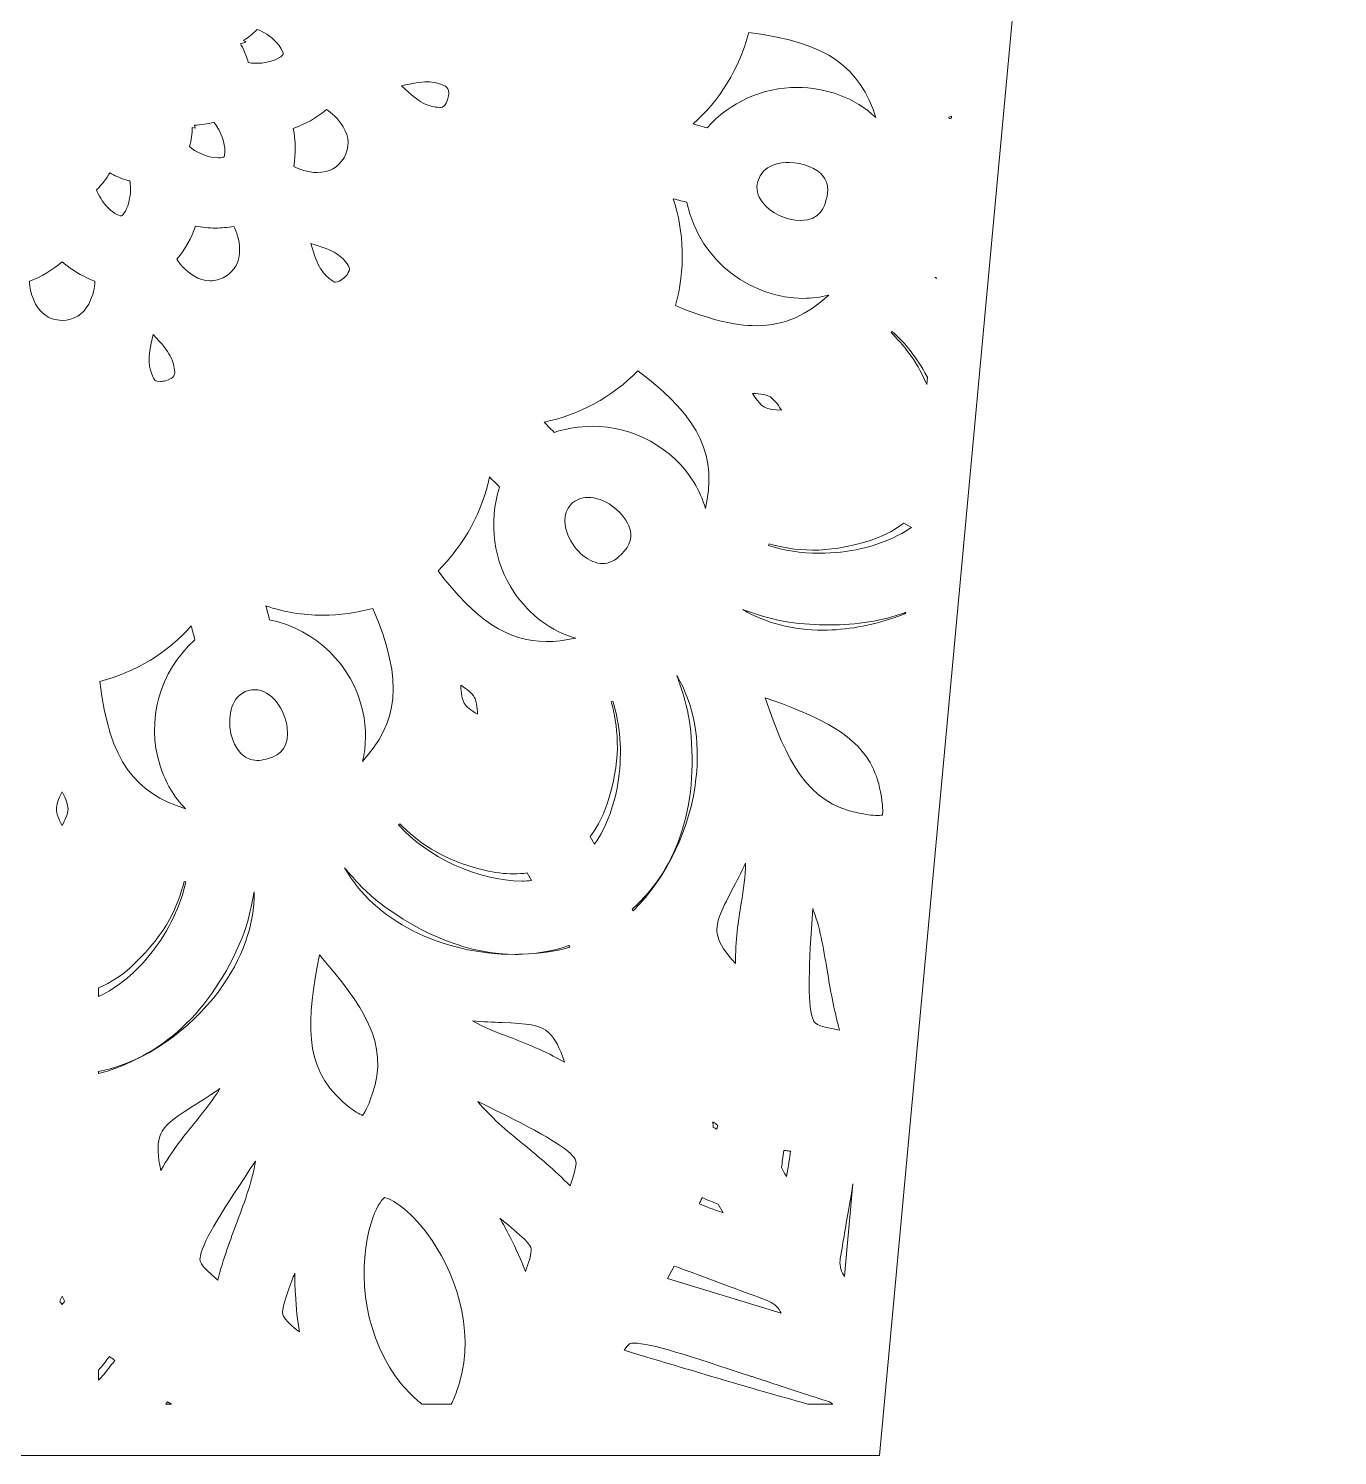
# Model space of a CAD drawing. Extents: x 80 to 1066, y -1043 to 43.
# Drawn here: x 415.5 to 577.1, y -1043.4 to -867.3 of the extents above; entities that cross this region are included whole.
import ezdxf

# ---------------------------------------------------------------- set-up
doc = ezdxf.new("R2010")
doc.units = 0
doc.header["$MEASUREMENT"] = 0
doc.layers.add('Layer 1', color=7, linetype='Continuous', lineweight=0)

msp = doc.modelspace()

# ---------------------------------------------------------------- linework, layer by layer
at = {"layer": 'Layer 1'}
for points, knots in [([(548.77, -656.51), (548.77, -656.51), (548.54, -655.1), (548.54, -655.1), (548.54, -655.1), (547.69, -650.12), (547.69, -650.12), (547.69, -650.12), (547.56, -649.4), (547.56, -649.4), (547.56, -649.4), (546.15, -641.16), (546.15, -641.16), (546.15, -641.16), (546.1, -640.87), (546.1, -640.87), (546.1, -640.87), (545.5, -637.37), (545.5, -637.37), (545.5, -637.37), (545.23, -635.8), (545.23, -635.8), (545.23, -635.8), (545.23, -635.79), (545.23, -635.79), (545.23, -635.79), (544.96, -634.22), (544.96, -634.22), (544.96, -634.22), (542.2, -618.14), (542.2, -618.14), (542.2, -618.14), (453.1, -618.14), (453.1, -618.14), (453.1, -618.14), (452.78, -617.95), (452.78, -617.95), (444.36, -613.13), (442.39, -606.67), (441.93, -604.06), (441.89, -603.67), (441.84, -603.28), (441.79, -602.83), (441.65, -601.83), (441.51, -600.68), (441.62, -599.76), (442.11, -596.25), (443.18, -592.81), (444.9, -589.22), (445.65, -587.62), (446.42, -586.02), (447.19, -584.43), (447.19, -584.43), (447.24, -584.33), (447.24, -584.33), (448.04, -582.66), (448.84, -581.01), (449.63, -579.34), (456.66, -564.39), (457.04, -550.01), (450.76, -536.56), (446.96, -528.46), (440.82, -522.58), (432.51, -519.08), (432.51, -519.08), (427.37, -516.91), (427.37, -516.91), (427.37, -516.91), (427.44, -522.49), (427.44, -522.49), (427.47, -524.84), (428.82, -526.07), (429.39, -526.6), (429.39, -526.6), (429.46, -526.66), (429.46, -526.66), (438.87, -537.5), (441.43, -549.68), (437.3, -563.88), (436.2, -567.68), (434.45, -571.42), (432.76, -575.05), (431.76, -577.18), (430.74, -579.38), (429.82, -581.63), (427.13, -588.19), (424.44, -596.95), (427.48, -606.64), (428.92, -611.25), (431.14, -615.09), (434.12, -618.14), (434.12, -618.14), (405.94, -618.14), (405.94, -618.14), (405.94, -618.14), (402.41, -615.92), (402.41, -615.92), (402.02, -615.49), (401.46, -614.96), (400.67, -614.55), (394.28, -608.33), (392.91, -601.37), (396.35, -592.66), (397.04, -590.92), (397.69, -589.41), (398.34, -588.07), (398.97, -586.71), (399.63, -585.37), (400.31, -584.01), (402.39, -579.79), (404.54, -575.43), (405.9, -570.66), (410.45, -554.54), (407.94, -540.38), (398.44, -528.58), (394.89, -524.17), (390.52, -521.08), (384.65, -518.84), (384.65, -518.84), (383.32, -518.33), (383.32, -518.33), (383.32, -518.33), (379.67, -523.6), (379.67, -523.6), (379.67, -523.6), (380.61, -524.67), (380.61, -524.67), (383.4, -527.83), (385.6, -530.55), (387.29, -533.56), (393.46, -544.44), (393.69, -556.33), (388.02, -569.89), (387.22, -571.78), (386.33, -573.71), (385.46, -575.59), (383.26, -580.37), (380.97, -585.32), (379.77, -590.81), (377.5, -601.22), (380.27, -611.2), (387.08, -618.14), (387.08, -618.14), (290.98, -618.14), (290.98, -618.14), (290.98, -618.14), (287.95, -634.21), (287.95, -634.21), (287.95, -634.21), (287.66, -635.78), (287.66, -635.78), (287.66, -635.78), (287.65, -635.8), (287.65, -635.8), (287.65, -635.8), (287.36, -637.37), (287.36, -637.37), (287.36, -637.37), (286.6, -641.41), (286.6, -641.41), (286.6, -641.41), (286.44, -642.25), (286.44, -642.25), (286.44, -642.25), (286.3, -642.98), (286.3, -642.98), (286.3, -642.98), (286.27, -643.12), (286.27, -643.12), (286.27, -643.12), (285.13, -649.2), (285.13, -649.2), (285.13, -649.2), (284.84, -650.77), (284.84, -650.77), (284.84, -650.77), (284.16, -654.36), (284.16, -654.36), (284.16, -654.36), (283.86, -655.93), (283.86, -655.93), (283.86, -655.93), (283.86, -655.94), (283.86, -655.94), (283.86, -655.94), (283.75, -656.51), (283.75, -656.51), (283.75, -656.51), (256, -656.51), (256, -656.51), (256, -656.51), (256, -716.07), (256, -716.07), (256, -716.07), (281.21, -716.07), (281.21, -716.07), (281.21, -716.07), (293.79, -855.22), (293.79, -855.22), (293.79, -855.22), (299.97, -923.65), (299.97, -923.65), (299.97, -923.65), (310.8, -1043.44), (310.8, -1043.44), (310.8, -1043.44), (520.54, -1043.44), (520.54, -1043.44), (520.54, -1043.44), (531.59, -923.65), (531.59, -923.65), (531.59, -923.65), (531.6, -923.65), (531.6, -923.65), (531.6, -923.65), (540.78, -824.4), (540.78, -824.4), (540.78, -824.4), (542.88, -801.6), (542.88, -801.6), (542.88, -801.6), (550.77, -716.07), (550.77, -716.07), (550.77, -716.07), (577.08, -716.07), (577.08, -716.07), (577.08, -716.07), (577.08, -656.51), (577.08, -656.51), (577.08, -656.51), (548.77, -656.51), (548.77, -656.51)], [0, 0, 0, 0, 1, 1, 1, 2, 2, 2, 3, 3, 3, 4, 4, 4, 5, 5, 5, 6, 6, 6, 7, 7, 7, 8, 8, 8, 9, 9, 9, 10, 10, 10, 11, 11, 11, 12, 12, 12, 13, 13, 13, 14, 14, 14, 15, 15, 15, 16, 16, 16, 17, 17, 17, 18, 18, 18, 19, 19, 19, 20, 20, 20, 21, 21, 21, 22, 22, 22, 23, 23, 23, 24, 24, 24, 25, 25, 25, 26, 26, 26, 27, 27, 27, 28, 28, 28, 29, 29, 29, 30, 30, 30, 31, 31, 31, 32, 32, 32, 33, 33, 33, 34, 34, 34, 35, 35, 35, 36, 36, 36, 37, 37, 37, 38, 38, 38, 39, 39, 39, 40, 40, 40, 41, 41, 41, 42, 42, 42, 43, 43, 43, 44, 44, 44, 45, 45, 45, 46, 46, 46, 47, 47, 47, 48, 48, 48, 49, 49, 49, 50, 50, 50, 51, 51, 51, 52, 52, 52, 53, 53, 53, 54, 54, 54, 55, 55, 55, 56, 56, 56, 57, 57, 57, 58, 58, 58, 59, 59, 59, 60, 60, 60, 61, 61, 61, 62, 62, 62, 63, 63, 63, 64, 64, 64, 65, 65, 65, 66, 66, 66, 67, 67, 67, 68, 68, 68, 69, 69, 69, 70, 70, 70, 71, 71, 71, 72, 72, 72, 73, 73, 73, 74, 74, 74, 75, 75, 75, 76, 76, 76, 77, 77, 77, 77]), ([(442.03, -868.71), (442.6, -868.36), (443.16, -867.92), (443.69, -867.36), (443.79, -867.39), (443.9, -867.43), (444, -867.47), (444.75, -867.79), (445.73, -868.46), (446.4, -869.35), (446.83, -869.92), (446.92, -870.31), (446.91, -870.41), (446.91, -870.41), (446.91, -870.44), (446.91, -870.44), (446.77, -870.74), (445.53, -871.55), (443.56, -871.55), (443.15, -871.55), (442.83, -871.51), (442.59, -871.46), (442.44, -870.82), (442.22, -870.25), (441.96, -869.72), (441.87, -869.52), (441.76, -869.33), (441.66, -869.16), (441.66, -869.16), (442.29, -868.95), (442.29, -868.95), (442.29, -868.95), (442.03, -868.71), (442.03, -868.71)], [0, 0, 0, 0, 1, 1, 1, 2, 2, 2, 3, 3, 3, 4, 4, 4, 5, 5, 5, 6, 6, 6, 7, 7, 7, 8, 8, 8, 9, 9, 9, 10, 10, 10, 11, 11, 11, 11]), ([(510.38, -874.53), (506.11, -874.53), (502.1, -876.33), (499.24, -879.51), (498.8, -879.4), (498.22, -879.24), (497.53, -879.03), (500.75, -876.25), (503.26, -872.15), (504.39, -867.75), (514.35, -868.97), (518.11, -872.16), (520.09, -878.26), (517.53, -875.79), (513.91, -874.53), (510.38, -874.53)], [0, 0, 0, 0, 1, 1, 1, 2, 2, 2, 3, 3, 3, 4, 4, 4, 5, 5, 5, 5]), ([(467.26, -875.88), (467.26, -875.92), (466.95, -877.02), (466.33, -877.02), (466.3, -877.02), (466.27, -877.02), (466.25, -877.01), (464.72, -876.87), (463.87, -876.56), (461.54, -874.34), (462.89, -874.02), (463.93, -873.84), (464.73, -873.84), (465.48, -873.84), (466.1, -873.99), (466.95, -874.39), (467.54, -874.66), (467.34, -875.6), (467.26, -875.88)], [0, 0, 0, 0, 1, 1, 1, 2, 2, 2, 3, 3, 3, 4, 4, 4, 5, 5, 5, 6, 6, 6, 6]), ([(448.15, -879.58), (449.61, -879.09), (450.99, -878.32), (452.27, -877.27), (452.86, -877.65), (453.71, -878.35), (454.32, -879.39), (455.1, -880.69), (455.13, -881.91), (454.43, -883.21), (453.66, -884.44), (452.61, -885.03), (451.13, -885.03), (449.89, -885.03), (448.84, -884.63), (448.21, -884.3), (448.48, -882.68), (448.46, -881.09), (448.15, -879.58)], [0, 0, 0, 0, 1, 1, 1, 2, 2, 2, 3, 3, 3, 4, 4, 4, 5, 5, 5, 6, 6, 6, 6]), ([(435.69, -879.48), (435.69, -879.48), (436.05, -879.56), (436.05, -879.56), (436.05, -879.56), (435.96, -879.18), (435.96, -879.18), (436.79, -879.16), (437.58, -879.05), (438.34, -878.83), (438.65, -879.19), (439.08, -879.81), (439.4, -880.68), (439.87, -882.03), (439.72, -882.89), (439.61, -883.08), (439.61, -883.08), (439.59, -883.1), (439.59, -883.1), (439.55, -883.13), (439.33, -883.22), (438.91, -883.22), (437.46, -883.22), (436, -882.41), (435.34, -881.84), (435.58, -881), (435.67, -880.21), (435.69, -879.48)], [0, 0, 0, 0, 1, 1, 1, 2, 2, 2, 3, 3, 3, 4, 4, 4, 5, 5, 5, 6, 6, 6, 7, 7, 7, 8, 8, 8, 9, 9, 9, 9]), ([(529.41, -878.32), (529.39, -878.32), (529.35, -878.33), (529.32, -878.34), (529.26, -878.35), (529.2, -878.37), (529.14, -878.37), (529.14, -878.37), (529.1, -878.18), (529.1, -878.18), (529.18, -878.16), (529.26, -878.14), (529.34, -878.12), (529.37, -878.11), (529.41, -878.1), (529.44, -878.09), (529.44, -878.09), (529.41, -878.32), (529.41, -878.32)], [0, 0, 0, 0, 1, 1, 1, 2, 2, 2, 3, 3, 3, 4, 4, 4, 5, 5, 5, 6, 6, 6, 6]), ([(505.5, -886.13), (506.07, -884.02), (508.41, -883.79), (509.38, -883.79), (511.12, -883.79), (512.82, -884.49), (513.62, -885.55), (514.17, -886.28), (514.29, -887.2), (513.96, -888.36), (513.96, -888.36), (513.93, -888.43), (513.93, -888.43), (513.78, -889.06), (513.31, -890.96), (510.77, -890.96), (509.03, -890.96), (507.1, -890.04), (506.08, -888.71), (505.46, -887.9), (505.27, -887.03), (505.5, -886.13)], [0, 0, 0, 0, 1, 1, 1, 2, 2, 2, 3, 3, 3, 4, 4, 4, 5, 5, 5, 6, 6, 6, 7, 7, 7, 7]), ([(425.5, -885.06), (426.08, -885.39), (426.74, -885.71), (427.5, -885.95), (427.66, -885.99), (427.81, -886.03), (427.98, -886.08), (428.07, -886.55), (428.13, -887.3), (427.96, -888.22), (427.71, -889.62), (427.14, -890.29), (426.95, -890.39), (426.95, -890.39), (426.92, -890.4), (426.92, -890.4), (426.6, -890.4), (425.79, -889.97), (425.03, -889.1), (424.82, -888.87), (424.62, -888.6), (424.43, -888.3), (424.14, -887.85), (423.97, -887.46), (423.88, -887.17), (424.59, -886.49), (425.12, -885.76), (425.5, -885.06)], [0, 0, 0, 0, 1, 1, 1, 2, 2, 2, 3, 3, 3, 4, 4, 4, 5, 5, 5, 6, 6, 6, 7, 7, 7, 8, 8, 8, 9, 9, 9, 9]), ([(505.35, -903.95), (502.59, -903.95), (499.31, -903.14), (495.36, -901.47), (496.58, -897.09), (496.44, -892.29), (495.06, -888.28), (495.73, -888.44), (496.33, -888.6), (496.77, -888.72), (498.39, -896.43), (505.22, -900.57), (511.09, -900.57), (512.2, -900.57), (513.26, -900.44), (514.27, -900.17), (511.63, -902.57), (508.91, -903.95), (505.35, -903.95)], [0, 0, 0, 0, 1, 1, 1, 2, 2, 2, 3, 3, 3, 4, 4, 4, 5, 5, 5, 6, 6, 6, 6]), ([(437.91, -898.41), (436.44, -898.41), (435.23, -897.41), (434.64, -896.82), (434.26, -896.43), (433.98, -896.05), (433.79, -895.75), (434.83, -894.47), (435.6, -893.1), (436.09, -891.64), (436.89, -891.8), (437.72, -891.89), (438.55, -891.89), (439.29, -891.89), (440.04, -891.83), (440.82, -891.69), (441.14, -892.31), (441.52, -893.33), (441.54, -894.52), (441.57, -896.05), (440.99, -897.13), (439.72, -897.92), (439.11, -898.24), (438.5, -898.41), (437.91, -898.41)], [0, 0, 0, 0, 1, 1, 1, 2, 2, 2, 3, 3, 3, 4, 4, 4, 5, 5, 5, 6, 6, 6, 7, 7, 7, 8, 8, 8, 8]), ([(454.97, -896.54), (455.35, -897.07), (454.7, -897.78), (454.5, -897.98), (454.06, -898.43), (453.63, -898.58), (453.39, -898.58), (453.32, -898.58), (453.21, -898.57), (453.05, -898.46), (451.8, -897.57), (451.23, -896.88), (450.31, -893.8), (453.39, -894.71), (454.08, -895.28), (454.97, -896.54)], [0, 0, 0, 0, 1, 1, 1, 2, 2, 2, 3, 3, 3, 4, 4, 4, 5, 5, 5, 5]), ([(422.9, -901.27), (422.16, -902.6), (421.12, -903.25), (419.62, -903.3), (418.75, -903.28), (418.04, -903.04), (417.45, -902.58), (417.02, -902.26), (416.67, -901.82), (416.35, -901.27), (415.78, -900.22), (415.6, -899.15), (415.58, -898.46), (417.12, -897.87), (418.48, -897.07), (419.62, -896.05), (419.82, -896.22), (420.03, -896.39), (420.23, -896.54), (421.24, -897.33), (422.4, -897.97), (423.68, -898.46), (423.65, -899.16), (423.48, -900.22), (422.9, -901.27)], [0, 0, 0, 0, 1, 1, 1, 2, 2, 2, 3, 3, 3, 4, 4, 4, 5, 5, 5, 6, 6, 6, 7, 7, 7, 8, 8, 8, 8]), ([(527.58, -898.13), (527.55, -898.11), (527.52, -898.08), (527.49, -898.05), (527.46, -898.02), (527.41, -897.98), (527.38, -897.94), (527.41, -897.97), (527.46, -898), (527.5, -898.02), (527.53, -898.04), (527.56, -898.05), (527.59, -898.07), (527.59, -898.07), (527.58, -898.13), (527.58, -898.13)], [0, 0, 0, 0, 1, 1, 1, 2, 2, 2, 3, 3, 3, 4, 4, 4, 5, 5, 5, 5]), ([(433.53, -909.73), (433.59, -910.38), (432.67, -910.67), (432.4, -910.75), (432.17, -910.81), (431.95, -910.84), (431.75, -910.84), (431.09, -910.84), (430.97, -910.59), (430.9, -910.43), (430.26, -909.04), (430.11, -908.15), (430.86, -905.03), (433.07, -907.36), (433.38, -908.2), (433.53, -909.73)], [0, 0, 0, 0, 1, 1, 1, 2, 2, 2, 3, 3, 3, 4, 4, 4, 5, 5, 5, 5]), ([(526.38, -911.21), (526.35, -911.15), (526.33, -911.09), (526.3, -911.03), (525.03, -908.12), (523.43, -906.28), (521.97, -904.8), (521.97, -904.8), (522.11, -904.66), (522.11, -904.66), (522.88, -905.34), (523.64, -906.16), (524.35, -907.06), (525.1, -908.03), (525.79, -909.08), (526.38, -910.17), (526.38, -910.17), (526.46, -910.32), (526.46, -910.32), (526.46, -910.32), (526.38, -911.21), (526.38, -911.21)], [0, 0, 0, 0, 1, 1, 1, 2, 2, 2, 3, 3, 3, 4, 4, 4, 5, 5, 5, 6, 6, 6, 7, 7, 7, 7]), ([(479.13, -915.84), (483.32, -915.04), (487.55, -912.75), (490.72, -909.52), (498.77, -915.57), (500.41, -920.23), (499.04, -926.54), (498.73, -925.42), (498.26, -924.32), (497.61, -923.28), (494.98, -919.01), (490.17, -916.37), (485.05, -916.37), (483.48, -916.37), (481.91, -916.62), (480.38, -917.12), (480.04, -916.79), (479.61, -916.35), (479.13, -915.84)], [0, 0, 0, 0, 1, 1, 1, 2, 2, 2, 3, 3, 3, 4, 4, 4, 5, 5, 5, 6, 6, 6, 6]), ([(508.44, -914.38), (506.52, -914.35), (506, -914.13), (504.84, -912.32), (505.89, -912.36), (506.57, -912.47), (507.06, -912.75), (507.49, -913.02), (507.92, -913.55), (508.44, -914.38)], [0, 0, 0, 0, 1, 1, 1, 2, 2, 2, 3, 3, 3, 3]), ([(479.38, -942.95), (474.68, -942.95), (470.65, -940.32), (466.03, -934.2), (469.27, -931.02), (471.57, -926.8), (472.37, -922.62), (472.87, -923.1), (473.31, -923.53), (473.63, -923.87), (472.22, -928.26), (472.87, -933.07), (475.45, -936.9), (477.36, -939.71), (480.07, -941.69), (483.04, -942.53), (481.7, -942.81), (480.5, -942.95), (479.38, -942.95)], [0, 0, 0, 0, 1, 1, 1, 2, 2, 2, 3, 3, 3, 4, 4, 4, 5, 5, 5, 6, 6, 6, 6]), ([(488.65, -932.19), (487.91, -932.95), (487.17, -933.32), (486.38, -933.32), (484.75, -933.32), (482.89, -931.8), (482.06, -929.78), (481.69, -928.9), (481.26, -927.22), (482.48, -925.99), (483.04, -925.42), (483.71, -925.15), (484.52, -925.15), (486.52, -925.15), (488.79, -926.74), (489.58, -928.68), (490.1, -929.96), (489.82, -931.05), (488.69, -932.14), (488.69, -932.14), (488.65, -932.19), (488.65, -932.19)], [0, 0, 0, 0, 1, 1, 1, 2, 2, 2, 3, 3, 3, 4, 4, 4, 5, 5, 5, 6, 6, 6, 7, 7, 7, 7]), ([(522.84, -929.83), (520.1, -931.26), (516.65, -932.04), (513.13, -932.04), (510.87, -932.04), (508.68, -931.7), (506.84, -931.09), (506.84, -931.09), (506.9, -930.9), (506.9, -930.9), (508.39, -931.29), (510.17, -931.66), (512.28, -931.66), (514.34, -931.66), (516.49, -931.32), (518.83, -930.63), (520.7, -930.08), (522.25, -929.32), (523.54, -928.31), (523.54, -928.31), (524.49, -928.86), (524.49, -928.86), (523.97, -929.21), (523.43, -929.53), (522.84, -929.83)], [0, 0, 0, 0, 1, 1, 1, 2, 2, 2, 3, 3, 3, 4, 4, 4, 5, 5, 5, 6, 6, 6, 7, 7, 7, 8, 8, 8, 8]), ([(451.8, -939.69), (453.9, -939.69), (456.01, -939.4), (457.99, -938.85), (461.93, -948.11), (461.03, -952.97), (456.69, -957.75), (457.19, -955.82), (457.22, -953.72), (456.75, -951.57), (455.46, -945.83), (451, -941.48), (445.23, -940.26), (445.11, -939.81), (444.96, -939.21), (444.79, -938.54), (446.94, -939.3), (449.31, -939.69), (451.8, -939.69)], [0, 0, 0, 0, 1, 1, 1, 2, 2, 2, 3, 3, 3, 4, 4, 4, 5, 5, 5, 6, 6, 6, 6]), ([(523.76, -939.47), (523.73, -939.49), (523.7, -939.5), (523.67, -939.51), (523.22, -939.69), (522.76, -939.87), (522.31, -940.02), (519.45, -941.01), (516.42, -941.53), (513.58, -941.54), (509.85, -941.54), (506.46, -940.66), (503.67, -939.01), (503.86, -939.07), (504.06, -939.14), (504.26, -939.2), (505.86, -939.74), (507.51, -940.31), (509.33, -940.55), (511.06, -940.79), (512.75, -940.9), (514.36, -940.9), (517.75, -940.9), (520.87, -940.39), (523.68, -939.39), (523.71, -939.38), (523.74, -939.36), (523.78, -939.36), (523.78, -939.36), (523.76, -939.47), (523.76, -939.47)], [0, 0, 0, 0, 1, 1, 1, 2, 2, 2, 3, 3, 3, 4, 4, 4, 5, 5, 5, 6, 6, 6, 7, 7, 7, 8, 8, 8, 9, 9, 9, 10, 10, 10, 10]), ([(435.55, -941.02), (435.74, -941.69), (435.91, -942.28), (436.02, -942.73), (431.64, -946.67), (429.95, -952.67), (431.71, -958.28), (432.37, -960.37), (433.45, -962.18), (434.85, -963.6), (428.7, -961.63), (425.49, -957.88), (424.27, -947.88), (428.67, -946.74), (432.76, -944.23), (435.55, -941.02)], [0, 0, 0, 0, 1, 1, 1, 2, 2, 2, 3, 3, 3, 4, 4, 4, 5, 5, 5, 5]), ([(497.07, -952.82), (496.82, -950.99), (496.26, -949.34), (495.72, -947.74), (495.66, -947.54), (495.59, -947.35), (495.52, -947.16), (497.6, -950.66), (498.43, -955.12), (497.88, -959.91), (497.19, -966.02), (494.33, -971.98), (490.12, -976.2), (490.12, -976.2), (489.99, -975.98), (489.99, -975.98), (495.82, -970.88), (498.39, -962.53), (497.07, -952.82)], [0, 0, 0, 0, 1, 1, 1, 2, 2, 2, 3, 3, 3, 4, 4, 4, 5, 5, 5, 6, 6, 6, 6]), ([(444.93, -957.43), (444.93, -957.43), (444.85, -957.45), (444.85, -957.45), (444.43, -957.57), (444.03, -957.63), (443.66, -957.63), (441.46, -957.63), (440.55, -955.2), (440.36, -953.75), (440.17, -952.27), (440.42, -949.59), (442.63, -948.99), (442.89, -948.92), (443.14, -948.89), (443.39, -948.89), (445.45, -948.89), (447.14, -951.33), (447.42, -953.61), (447.68, -955.66), (446.85, -956.95), (444.93, -957.43)], [0, 0, 0, 0, 1, 1, 1, 2, 2, 2, 3, 3, 3, 4, 4, 4, 5, 5, 5, 6, 6, 6, 7, 7, 7, 7]), ([(468.83, -948.32), (469.7, -948.89), (470.25, -949.33), (470.51, -949.81), (470.77, -950.27), (470.88, -950.95), (470.91, -951.93), (470.07, -951.41), (469.54, -950.98), (469.27, -950.54), (468.98, -950.06), (468.88, -949.37), (468.83, -948.32)], [0, 0, 0, 0, 1, 1, 1, 2, 2, 2, 3, 3, 3, 4, 4, 4, 4]), ([(488.32, -959.89), (487.89, -963.02), (486.86, -965.81), (485.36, -967.96), (485.36, -967.96), (484.82, -967.03), (484.82, -967.03), (485.83, -965.73), (486.59, -964.18), (487.14, -962.32), (488.77, -956.82), (488.16, -953.23), (487.42, -950.38), (487.42, -950.38), (487.6, -950.32), (487.6, -950.32), (488.52, -953.09), (488.79, -956.55), (488.32, -959.89)], [0, 0, 0, 0, 1, 1, 1, 2, 2, 2, 3, 3, 3, 4, 4, 4, 5, 5, 5, 6, 6, 6, 6]), ([(520.91, -964.37), (520.86, -964.38), (520.81, -964.39), (520.74, -964.4), (520.62, -964.41), (520.47, -964.42), (520.32, -964.42), (519.58, -964.42), (518.7, -964.27), (518.02, -964.14), (511.49, -962.91), (509.04, -957.52), (506.41, -949.89), (512.25, -951.92), (517.13, -953.98), (519.37, -957.9), (519.98, -958.96), (520.4, -960.14), (520.66, -961.51), (520.99, -963.26), (520.96, -964.05), (520.91, -964.37)], [0, 0, 0, 0, 1, 1, 1, 2, 2, 2, 3, 3, 3, 4, 4, 4, 5, 5, 5, 6, 6, 6, 7, 7, 7, 7]), ([(419.62, -965.67), (419.16, -964.81), (418.92, -964.16), (418.91, -963.64), (418.9, -963.09), (419.15, -962.44), (419.62, -961.51), (420.11, -962.44), (420.35, -963.09), (420.35, -963.64), (420.33, -964.16), (420.1, -964.81), (419.62, -965.67)], [0, 0, 0, 0, 1, 1, 1, 2, 2, 2, 3, 3, 3, 4, 4, 4, 4]), ([(471.78, -971.19), (473.03, -971.49), (474.23, -971.63), (475.36, -971.63), (475.92, -971.63), (476.48, -971.6), (477.02, -971.52), (477.02, -971.52), (477.57, -972.47), (477.57, -972.47), (477.18, -972.5), (476.78, -972.52), (476.38, -972.52), (471.05, -972.52), (464.66, -969.55), (461.16, -965.59), (461.16, -965.59), (461.31, -965.46), (461.31, -965.46), (463.41, -967.53), (466.21, -969.84), (471.78, -971.19)], [0, 0, 0, 0, 1, 1, 1, 2, 2, 2, 3, 3, 3, 4, 4, 4, 5, 5, 5, 6, 6, 6, 7, 7, 7, 7]), ([(503.46, -975.28), (503.12, -977.45), (502.73, -979.83), (502.75, -982.71), (501.54, -981.4), (500.81, -980.26), (500.56, -979.29), (500.19, -977.8), (500.92, -976.31), (502.36, -973.58), (502.88, -972.6), (503.45, -971.51), (504, -970.3), (504, -971.95), (503.75, -973.52), (503.46, -975.28)], [0, 0, 0, 0, 1, 1, 1, 2, 2, 2, 3, 3, 3, 4, 4, 4, 5, 5, 5, 5]), ([(454.86, -971.33), (455.98, -972.59), (457.14, -973.9), (458.6, -975.03), (464.12, -979.31), (470, -981.57), (475.6, -981.57), (475.89, -981.57), (476.17, -981.56), (476.46, -981.56), (478.43, -981.48), (480.36, -981.12), (482.19, -980.49), (482.19, -980.49), (482.32, -980.7), (482.32, -980.7), (480.45, -981.2), (478.47, -981.49), (476.46, -981.56), (476.14, -981.57), (475.83, -981.58), (475.52, -981.58), (466.35, -981.58), (458.12, -977.34), (454.48, -970.88), (454.61, -971.03), (454.73, -971.17), (454.86, -971.33)], [0, 0, 0, 0, 1, 1, 1, 2, 2, 2, 3, 3, 3, 4, 4, 4, 5, 5, 5, 6, 6, 6, 7, 7, 7, 8, 8, 8, 9, 9, 9, 9]), ([(428.49, -982.78), (432.65, -978.84), (433.92, -975.43), (434.7, -972.59), (434.7, -972.59), (434.89, -972.63), (434.89, -972.63), (434.3, -975.47), (432.81, -978.61), (430.73, -981.27), (428.8, -983.76), (426.5, -985.66), (424.13, -986.79), (424.13, -986.79), (424.13, -985.7), (424.13, -985.7), (425.65, -985.08), (427.09, -984.13), (428.49, -982.78)], [0, 0, 0, 0, 1, 1, 1, 2, 2, 2, 3, 3, 3, 4, 4, 4, 5, 5, 5, 6, 6, 6, 6]), ([(441.84, -979.53), (442.54, -977.82), (442.88, -976.12), (443.21, -974.47), (443.25, -974.25), (443.29, -974.06), (443.33, -973.85), (443.38, -977.92), (441.87, -982.2), (439, -986.07), (435.34, -991.01), (429.88, -994.74), (424.13, -996.29), (424.13, -996.29), (424.13, -996.04), (424.13, -996.04), (431.72, -994.53), (438.12, -988.6), (441.84, -979.53)], [0, 0, 0, 0, 1, 1, 1, 2, 2, 2, 3, 3, 3, 4, 4, 4, 5, 5, 5, 6, 6, 6, 6]), ([(512.25, -989.39), (511.63, -987.45), (511.81, -983), (512.29, -975.89), (513.16, -978.09), (513.6, -980.69), (514.07, -983.53), (514.47, -985.92), (514.9, -988.4), (515.61, -990.93), (512.56, -990.38), (512.47, -990.08), (512.25, -989.39)], [0, 0, 0, 0, 1, 1, 1, 2, 2, 2, 3, 3, 3, 4, 4, 4, 4]), ([(454.33, -999.81), (449.29, -995.47), (449.86, -989.58), (451.39, -981.65), (456.68, -987.75), (460.12, -992.57), (457.92, -998.84), (457.33, -1000.54), (456.91, -1001.21), (456.7, -1001.46), (456.39, -1001.35), (455.7, -1000.99), (454.33, -999.81)], [0, 0, 0, 0, 1, 1, 1, 2, 2, 2, 3, 3, 3, 4, 4, 4, 4]), ([(473.93, -990), (477.01, -990.12), (478.67, -990.22), (479.77, -991.3), (480.49, -991.99), (481.11, -993.19), (481.64, -994.89), (479.15, -993.45), (476.9, -992.58), (474.84, -991.79), (473.18, -991.17), (471.69, -990.6), (470.27, -989.78), (471.59, -989.9), (472.82, -989.95), (473.93, -990)], [0, 0, 0, 0, 1, 1, 1, 2, 2, 2, 3, 3, 3, 4, 4, 4, 5, 5, 5, 5]), ([(431.81, -1008.24), (431.42, -1006.51), (431.36, -1005.15), (431.63, -1004.19), (432.05, -1002.72), (433.43, -1001.79), (436.05, -1000.15), (436.98, -999.55), (438.02, -998.9), (439.11, -998.13), (438.28, -999.55), (437.27, -1000.78), (436.16, -1002.16), (434.76, -1003.87), (433.24, -1005.74), (431.81, -1008.24)], [0, 0, 0, 0, 1, 1, 1, 2, 2, 2, 3, 3, 3, 4, 4, 4, 5, 5, 5, 5]), ([(482.33, -1010.14), (480.46, -1008.23), (478.48, -1006.6), (476.68, -1005.11), (474.46, -1003.28), (472.43, -1001.6), (470.96, -999.75), (477.36, -1002.89), (481.31, -1004.95), (482.68, -1006.47), (483.16, -1007), (483.37, -1007.22), (482.33, -1010.14)], [0, 0, 0, 0, 1, 1, 1, 2, 2, 2, 3, 3, 3, 4, 4, 4, 4]), ([(499.96, -1002.25), (500.18, -1002.41), (500.38, -1002.54), (500.54, -1002.66), (500.52, -1002.81), (500.5, -1002.97), (500.47, -1003.14), (500.31, -1003.08), (500.15, -1003.02), (500.02, -1002.96), (500, -1002.76), (499.98, -1002.51), (499.96, -1002.25)], [0, 0, 0, 0, 1, 1, 1, 2, 2, 2, 3, 3, 3, 4, 4, 4, 4]), ([(508.42, -1007.9), (508.53, -1007.29), (508.62, -1006.6), (508.73, -1005.79), (508.81, -1005.79), (508.9, -1005.8), (508.98, -1005.81), (509.13, -1005.83), (509.34, -1005.86), (509.56, -1005.88), (509.47, -1006.65), (509.28, -1007.77), (509.04, -1008.98), (508.79, -1008.52), (508.58, -1008.17), (508.42, -1007.9)], [0, 0, 0, 0, 1, 1, 1, 2, 2, 2, 3, 3, 3, 4, 4, 4, 5, 5, 5, 5]), ([(441.22, -1014.61), (440.4, -1016.8), (439.5, -1019.21), (438.84, -1021.79), (436.48, -1019.79), (436.55, -1019.49), (436.7, -1018.78), (437.13, -1016.79), (439.52, -1013.03), (443.5, -1007.11), (443.14, -1009.45), (442.22, -1011.92), (441.22, -1014.61)], [0, 0, 0, 0, 1, 1, 1, 2, 2, 2, 3, 3, 3, 4, 4, 4, 4]), ([(516.21, -1021.29), (516.21, -1021.29), (516.2, -1021.36), (516.2, -1021.36), (516.2, -1021.36), (516.12, -1021.24), (516.12, -1021.24), (516.12, -1021.24), (516.08, -1021.16), (516.08, -1021.16), (515.72, -1020.54), (515.58, -1019.81), (515.7, -1019.11), (515.7, -1019.11), (515.91, -1017.86), (515.91, -1017.86), (516.21, -1016.1), (516.64, -1013.53), (517.06, -1011.1), (517.13, -1010.7), (517.2, -1010.3), (517.26, -1009.91), (517.26, -1009.91), (516.21, -1021.29), (516.21, -1021.29)], [0, 0, 0, 0, 1, 1, 1, 2, 2, 2, 3, 3, 3, 4, 4, 4, 5, 5, 5, 6, 6, 6, 7, 7, 7, 8, 8, 8, 8]), ([(468.64, -1034.62), (468.54, -1034.93), (468.44, -1035.24), (468.33, -1035.54), (468.13, -1036.06), (467.91, -1036.59), (467.67, -1037.1), (467.67, -1037.1), (464.05, -1037.1), (464.05, -1037.1), (463.44, -1036.62), (462.86, -1036.1), (462.33, -1035.54), (461.77, -1034.96), (461.26, -1034.34), (460.79, -1033.68), (456.52, -1027.75), (456.22, -1019.7), (457.76, -1014.75), (458.34, -1012.87), (459.02, -1011.95), (459.41, -1011.58), (460.33, -1011.8), (462.41, -1012.99), (464.69, -1016.05), (467.97, -1020.46), (470.73, -1027.66), (468.64, -1034.62)], [0, 0, 0, 0, 1, 1, 1, 2, 2, 2, 3, 3, 3, 4, 4, 4, 5, 5, 5, 6, 6, 6, 7, 7, 7, 8, 8, 8, 9, 9, 9, 9]), ([(500.62, -1012.41), (500.62, -1012.41), (501.24, -1013.48), (501.24, -1013.48), (500.08, -1013.08), (499.01, -1012.69), (498.31, -1012.38), (498.39, -1012.18), (498.47, -1011.97), (498.54, -1011.83), (498.57, -1011.76), (498.6, -1011.69), (498.63, -1011.61), (499.39, -1011.93), (500.04, -1012.19), (500.62, -1012.41)], [0, 0, 0, 0, 1, 1, 1, 2, 2, 2, 3, 3, 3, 4, 4, 4, 5, 5, 5, 5]), ([(477.53, -1018.19), (477.49, -1018.81), (477.22, -1019.68), (476.82, -1020.71), (476.32, -1019.41), (475.69, -1018), (474.89, -1016.42), (474.47, -1015.59), (474.06, -1014.83), (473.66, -1014.13), (473.93, -1014.36), (474.19, -1014.58), (474.44, -1014.78), (477.32, -1017.18), (477.58, -1017.54), (477.53, -1018.19)], [0, 0, 0, 0, 1, 1, 1, 2, 2, 2, 3, 3, 3, 4, 4, 4, 5, 5, 5, 5]), ([(495.2, -1020.06), (497.95, -1021.06), (502.37, -1022.71), (504.93, -1023.66), (504.93, -1023.66), (506.68, -1024.31), (506.68, -1024.31), (507.35, -1024.56), (507.92, -1025.04), (508.28, -1025.66), (508.28, -1025.66), (508.39, -1025.87), (508.39, -1025.87), (508.39, -1025.87), (494.38, -1021.59), (494.38, -1021.59), (494.38, -1021.59), (495.2, -1020.06), (495.2, -1020.06)], [0, 0, 0, 0, 1, 1, 1, 2, 2, 2, 3, 3, 3, 4, 4, 4, 5, 5, 5, 6, 6, 6, 6]), ([(446.95, -1026.25), (446.64, -1025.74), (446.91, -1024.8), (447.99, -1021.87), (448.1, -1021.57), (448.22, -1021.25), (448.34, -1020.92), (448.34, -1021.73), (448.37, -1022.59), (448.42, -1023.51), (448.52, -1025.28), (448.68, -1026.81), (448.91, -1028.19), (447.97, -1027.45), (447.25, -1026.77), (446.95, -1026.25)], [0, 0, 0, 0, 1, 1, 1, 2, 2, 2, 3, 3, 3, 4, 4, 4, 5, 5, 5, 5]), ([(419.62, -1024.79), (419.52, -1024.67), (419.42, -1024.54), (419.32, -1024.42), (419.4, -1024.24), (419.51, -1024.02), (419.62, -1023.78), (419.74, -1024.02), (419.85, -1024.24), (419.93, -1024.42), (419.84, -1024.54), (419.73, -1024.67), (419.62, -1024.79)], [0, 0, 0, 0, 1, 1, 1, 2, 2, 2, 3, 3, 3, 4, 4, 4, 4]), ([(514.75, -1037.1), (514.75, -1037.1), (511.7, -1037.1), (511.7, -1037.1), (509.98, -1036.62), (508.13, -1036.09), (506.17, -1035.54), (502.91, -1034.6), (499.39, -1033.56), (495.8, -1032.49), (493.33, -1031.76), (491, -1031.05), (489.03, -1030.45), (489.61, -1029.57), (489.78, -1029.57), (490.23, -1029.57), (492.29, -1029.57), (496.98, -1031.13), (504.75, -1033.69), (504.75, -1033.69), (504.82, -1033.71), (504.82, -1033.71), (506.51, -1034.27), (508.35, -1034.88), (510.36, -1035.54), (511.52, -1035.91), (512.73, -1036.3), (514.01, -1036.72), (514.01, -1036.72), (514.2, -1036.78), (514.2, -1036.78), (514.41, -1036.85), (514.59, -1036.95), (514.75, -1037.09), (514.75, -1037.09), (514.75, -1037.1), (514.75, -1037.1)], [0, 0, 0, 0, 1, 1, 1, 2, 2, 2, 3, 3, 3, 4, 4, 4, 5, 5, 5, 6, 6, 6, 7, 7, 7, 8, 8, 8, 9, 9, 9, 10, 10, 10, 11, 11, 11, 12, 12, 12, 12]), ([(424.71, -1033.48), (424.53, -1033.69), (424.33, -1033.92), (424.13, -1034.15), (424.13, -1034.15), (424.13, -1033.12), (424.13, -1032.9), (424.53, -1032.42), (424.96, -1031.87), (425.46, -1031.22), (425.53, -1031.27), (425.6, -1031.32), (425.66, -1031.37), (425.78, -1031.46), (425.95, -1031.59), (426.12, -1031.72), (425.84, -1032.1), (425.4, -1032.67), (424.71, -1033.48)], [0, 0, 0, 0, 1, 1, 1, 2, 2, 2, 3, 3, 3, 4, 4, 4, 5, 5, 5, 6, 6, 6, 6]), ([(432.41, -1037.1), (432.49, -1037), (432.58, -1036.9), (432.65, -1036.81), (432.65, -1036.81), (433.12, -1037.1), (433.12, -1037.1), (433.12, -1037.1), (432.41, -1037.1), (432.41, -1037.1)], [0, 0, 0, 0, 1, 1, 1, 2, 2, 2, 3, 3, 3, 3])]:
    msp.add_open_spline(points, degree=3, knots=knots, dxfattribs=at)

doc.saveas('drawing.dxf')
